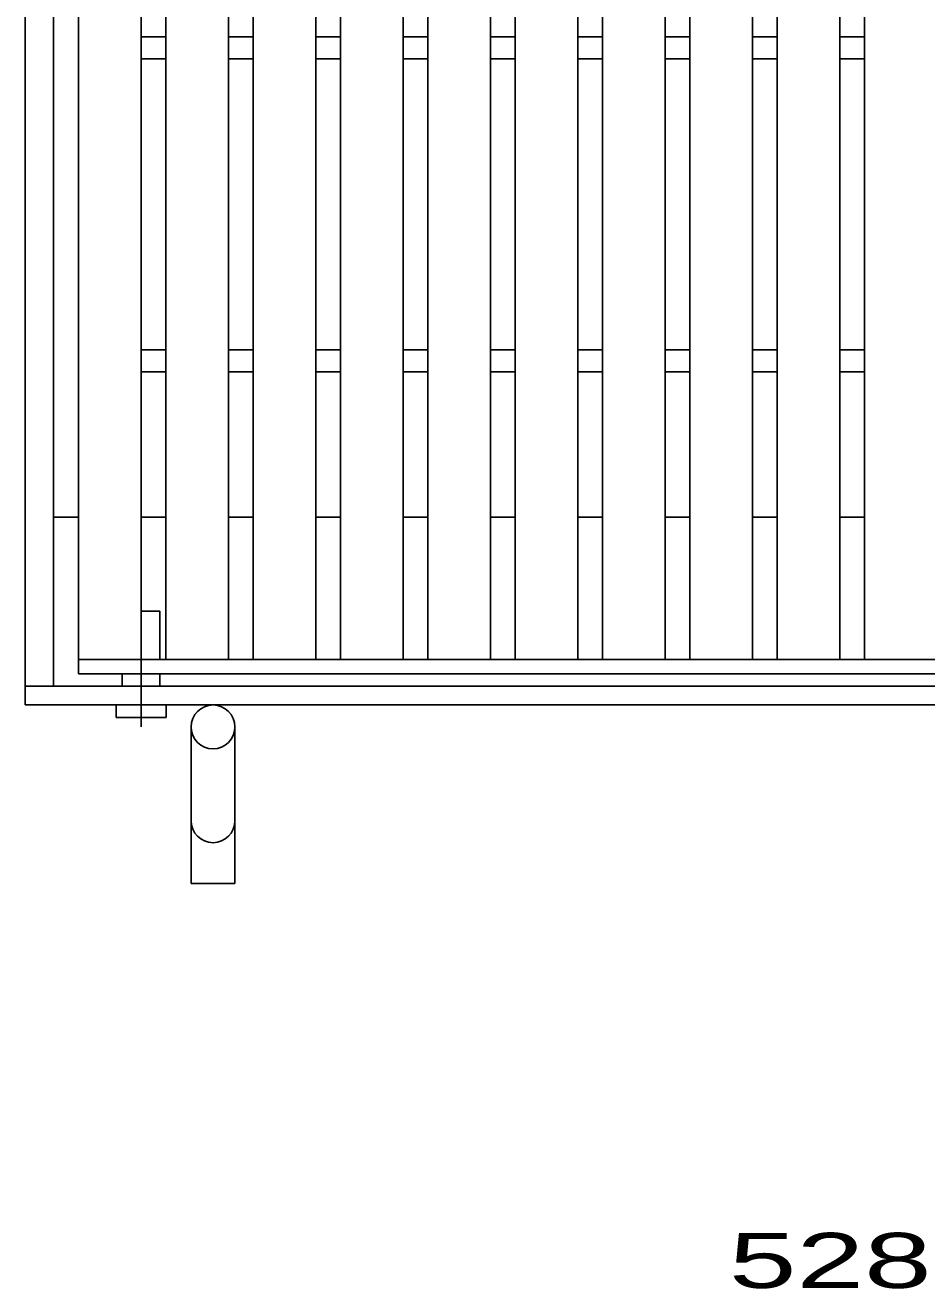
# Model space of a CAD drawing. Units: millimetres, scale not verified. Extents: x -1456 to 1385, y -1026 to 843.
# Drawn here: x -1000.8 to -712.8, y -369.7 to 34 of the extents above; entities that cross this region are included whole.
import ezdxf
from ezdxf.enums import TextEntityAlignment as Align

# ---------------------------------------------------------------- set-up
doc = ezdxf.new("R2010")
doc.units = ezdxf.units.MM
doc.header["$LTSCALE"] = 8
doc.linetypes.add('LONG_DASHED_DOTTED', pattern=[15.25, 12, -1.5, 0.25, -1.5])
for name, color, linetype, lineweight in [('16', 3, 'Continuous', 25), ('19', 6, 'Continuous', 25), ('22', 2, 'Continuous', 25)]:
    doc.layers.add(name, color=color, linetype=linetype, lineweight=lineweight)
doc.styles.add('ベクトル', font='')
doc.styles.get('ベクトル').set_extended_font_data('ベクトル')

msp = doc.modelspace()

# ---------------------------------------------------------------- linework, layer by layer
at = {"layer": '16'}
for p, q in [((-983.8, -168.7), (-983.8, 422.3)), ((-963.8, -168.7), (-963.8, 422.3)), ((-955.9, -168.7), (-955.9, 422.3)), ((-935.9, -168.7), (-935.9, 422.3)), ((-928, -168.7), (-928, 422.3)), ((-908, -168.7), (-908, 422.3)), ((-900.1, -168.7), (-900.1, 422.3)), ((-880.1, -168.7), (-880.1, 422.3)), ((-872.2, -168.7), (-872.2, 422.3)), ((-852.2, -168.7), (-852.2, 422.3)), ((-844.3, -168.7), (-844.3, 422.3)), ((-824.3, -168.7), (-824.3, 422.3)), ((-816.4, -168.7), (-816.4, 422.3)), ((-796.4, -168.7), (-796.4, 422.3)), ((-788.5, -168.7), (-788.5, 422.3)), ((-768.5, -168.7), (-768.5, 422.3)), ((-760.6, -168.7), (-760.6, 422.3)), ((-740.6, -168.7), (-740.6, 422.3)), ((-732.7, -168.7), (-732.7, 422.3)), ((-963.8, 30.3), (-955.9, 30.3)), ((-935.9, 30.3), (-928, 30.3)), ((-908, 30.3), (-900.1, 30.3)), ((-880.1, 30.3), (-872.2, 30.3)), ((-852.2, 30.3), (-844.3, 30.3)), ((-824.3, 30.3), (-816.4, 30.3)), ((-796.4, 30.3), (-788.5, 30.3)), ((-768.5, 30.3), (-760.6, 30.3)), ((-740.6, 30.3), (-732.7, 30.3)), ((-963.8, 23.3), (-955.9, 23.3)), ((-935.9, 23.3), (-928, 23.3)), ((-908, 23.3), (-900.1, 23.3)), ((-880.1, 23.3), (-872.2, 23.3)), ((-852.2, 23.3), (-844.3, 23.3)), ((-824.3, 23.3), (-816.4, 23.3)), ((-796.4, 23.3), (-788.5, 23.3)), ((-768.5, 23.3), (-760.6, 23.3)), ((-740.6, 23.3), (-732.7, 23.3)), ((-963.8, -69.7), (-955.9, -69.7)), ((-935.9, -69.7), (-928, -69.7)), ((-908, -69.7), (-900.1, -69.7)), ((-880.1, -69.7), (-872.2, -69.7)), ((-852.2, -69.7), (-844.3, -69.7)), ((-824.3, -69.7), (-816.4, -69.7)), ((-796.4, -69.7), (-788.5, -69.7)), ((-768.5, -69.7), (-760.6, -69.7)), ((-740.6, -69.7), (-732.7, -69.7)), ((-963.8, -76.7), (-955.9, -76.7)), ((-935.9, -76.7), (-928, -76.7)), ((-908, -76.7), (-900.1, -76.7)), ((-880.1, -76.7), (-872.2, -76.7)), ((-852.2, -76.7), (-844.3, -76.7)), ((-824.3, -76.7), (-816.4, -76.7)), ((-796.4, -76.7), (-788.5, -76.7)), ((-768.5, -76.7), (-760.6, -76.7)), ((-740.6, -76.7), (-732.7, -76.7)), ((-983.8, -168.7), (-489.8, -168.7)), ((-983.8, -173.2), (-983.8, -168.7)), ((-983.8, -168.7), (-963.8, -168.7)), ((-955.9, -168.7), (-935.9, -168.7)), ((-928, -168.7), (-908, -168.7)), ((-900.1, -168.7), (-880.1, -168.7)), ((-872.2, -168.7), (-852.2, -168.7)), ((-844.3, -168.7), (-824.3, -168.7)), ((-816.4, -168.7), (-796.4, -168.7)), ((-788.5, -168.7), (-768.5, -168.7)), ((-760.6, -168.7), (-740.6, -168.7)), ((-732.7, -168.7), (-712.7, -168.7)), ((-983.8, -173.2), (-489.8, -173.2))]:
    msp.add_line(p, q, dxfattribs=at)
at = {"layer": '19'}
for p, q in [((-1000.8, -183.2), (-1000.8, 436.8)), ((-991.8, -177.2), (-991.8, 430.8)), ((-991.8, -123.2), (-983.8, -123.2)), ((-963.8, -123.2), (-955.9, -123.2)), ((-935.9, -123.2), (-928, -123.2)), ((-908, -123.2), (-900.1, -123.2)), ((-880.1, -123.2), (-872.2, -123.2)), ((-852.2, -123.2), (-844.3, -123.2)), ((-824.3, -123.2), (-816.4, -123.2)), ((-796.4, -123.2), (-788.5, -123.2)), ((-768.5, -123.2), (-760.6, -123.2)), ((-740.6, -123.2), (-732.7, -123.2)), ((-963.8, -153.2), (-957.8, -153.2)), ((-957.8, -168.7), (-957.8, -153.2)), ((-969.8, -177.2), (-969.8, -173.2)), ((-957.8, -177.2), (-957.8, -173.2)), ((-1000.8, -177.2), (-472.8, -177.2)), ((-1000.8, -183.2), (-472.8, -183.2)), ((-971.8, -187.2), (-971.8, -183.2)), ((-955.8, -187.2), (-955.8, -183.2)), ((-971.8, -187.2), (-955.8, -187.2)), ((-947.8, -240.2), (-947.8, -190.2)), ((-933.8, -240.2), (-933.8, -190.2)), ((-947.8, -240.2), (-933.8, -240.2))]:
    msp.add_line(p, q, dxfattribs=at)
at = {"layer": '19', "linetype": 'LONG_DASHED_DOTTED'}
msp.add_line((-963.8, -190.2), (-963.8, -150.2), dxfattribs=at)
at = {"layer": '19'}
msp.add_circle((-940.8, -190.2), 7, dxfattribs=at)
msp.add_arc((-940.8, -220.2), 7, 180, 0, dxfattribs=at)

# ---------------------------------------------------------------- texts
at = {"layer": '22', "style": 'ベクトル', "width": 1.65}
msp.add_text(' 528 ', height=17.6, dxfattribs=at).set_placement((-786.8, -360.7), align=Align.MIDDLE_LEFT)

doc.saveas('drawing.dxf')
